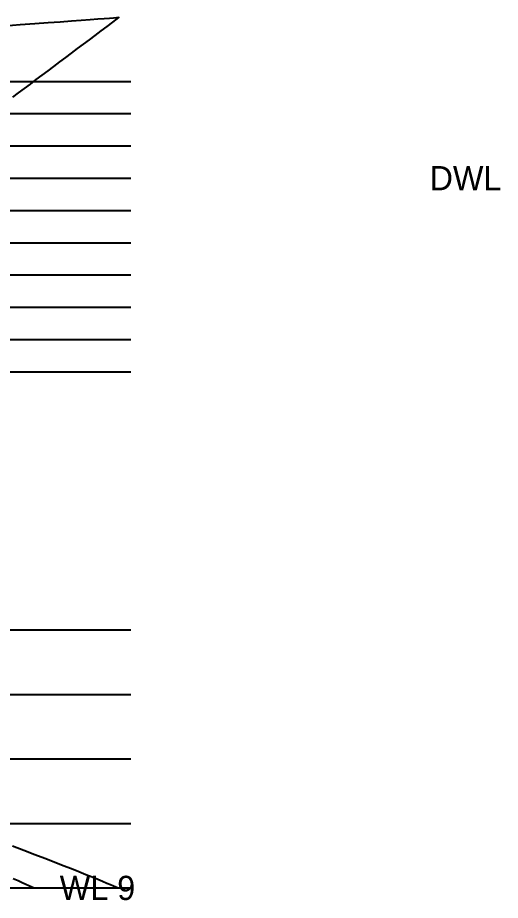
# Model space of a CAD drawing. Header units: metres. Extents: x -3336 to 157000, y -53800 to 16385.
# Drawn here: x 103494 to 118467, y -16386 to 10975 of the extents above; entities that cross this region are included whole.
import ezdxf
from ezdxf.enums import TextEntityAlignment as Align

# ---------------------------------------------------------------- set-up
doc = ezdxf.new("R2010")
doc.units = ezdxf.units.M
for name, color, linetype in [('LINES_CL', 30, 'CONTINUOUS'), ('LINES_DECK', 6, 'CONTINUOUS'), ('LINES_GRID', 8, 'CONTINUOUS'), ('LINES_PROFILE', 7, 'CONTINUOUS'), ('LINES_WATERLINE', 1, 'CONTINUOUS')]:
    doc.layers.add(name, color=color, linetype=linetype)

msp = doc.modelspace()

# ---------------------------------------------------------------- linework, layer by layer
at = {"layer": 'LINES_CL'}
for points in [[(0, 0), (107000, 0)], [(0, -16000), (107000, -16000)]]:
    msp.add_lwpolyline(points, dxfattribs=at)
at = {"layer": 'LINES_DECK'}
msp.add_lwpolyline([(103337.6361, -14698.8642), (103690.3095, -14832.3088), (104023.5629, -14959.6776), (104337.2677, -15080.7067), (104631.3031, -15195.145), (104905.5556, -15302.7553), (105159.9196, -15403.3148), (105394.297, -15496.6152), (105608.5974, -15582.463), (105802.7383, -15660.6806), (105976.6446, -15731.106), (106130.2496, -15793.5933), (106263.4938, -15848.0131), (106376.3259, -15894.2528), (106468.7025, -15932.2165), (106540.588, -15961.8257), (106591.9545, -15983.019), (106622.7823, -15995.7526), (106633.0596, -16000)], dxfattribs=at)
at = {"layer": 'LINES_GRID'}
for points in [[(0, 9000), (107000, 9000)], [(0, 8000), (107000, 8000)], [(0, 7000), (107000, 7000)], [(0, 6000), (107000, 6000)], [(0, 5000), (107000, 5000)], [(0, 4000), (107000, 4000)], [(0, 3000), (107000, 3000)], [(0, 2000), (107000, 2000)], [(0, 1000), (107000, 1000)], [(0, 0), (107000, 0)], [(0, -8000), (107000, -8000)], [(0, -10000), (107000, -10000)], [(0, -12000), (107000, -12000)], [(0, -14000), (107000, -14000)], [(0, -16000), (107000, -16000)]]:
    msp.add_lwpolyline(points, dxfattribs=at)
at = {"layer": 'LINES_PROFILE'}
msp.add_lwpolyline([(103340.6212, 8505.4659), (103523.5344, 8642.6508), (103706.4477, 8779.8358), (103889.3609, 8917.0207), (104072.2742, 9054.2056), (104255.1874, 9191.3906), (104438.1007, 9328.5755), (104621.0139, 9465.7604), (104803.9271, 9602.9454), (104986.8404, 9740.1303), (105169.7536, 9877.3152), (105352.6669, 10014.5002), (105535.5801, 10151.6851), (105718.4934, 10288.87), (105901.4066, 10426.055), (106084.3199, 10563.2399), (106267.2331, 10700.4248), (106450.1464, 10837.6098), (106633.0596, 10974.7947), (106633.0596, 10974.7947), (106614.7894, 10973.3974), (106559.9911, 10969.2094), (106468.7025, 10962.2425), (106340.9861, 10952.5162), (106176.9293, 10940.0578), (105976.6446, 10924.9024), (105740.2694, 10907.0925), (105467.9655, 10886.6782), (105159.9196, 10863.7167), (104816.3429, 10838.2726), (104437.4708, 10810.4174), (104023.5629, 10780.2294), (103574.9029, 10747.7935), (103091.7984, 10713.2008)], dxfattribs=at)
at = {"layer": 'LINES_WATERLINE'}
msp.add_lwpolyline([(103359.7936, -15704.2187), (103509.6056, -15772.8546), (103639.5597, -15832.6786), (103749.6057, -15883.546), (103839.7013, -15925.3338), (103909.8116, -15957.9408), (103959.9098, -15981.2881), (103989.9764, -15995.3192), (103999.9999, -16000)], dxfattribs=at)

# ---------------------------------------------------------------- texts
msp.add_text('DWL', height=750, dxfattribs=at).set_placement((118500, 5625), align=Align.RIGHT)
msp.add_text('WL 9', height=750, dxfattribs=at).set_placement((104799.9999, -16375))

doc.saveas('drawing.dxf')
